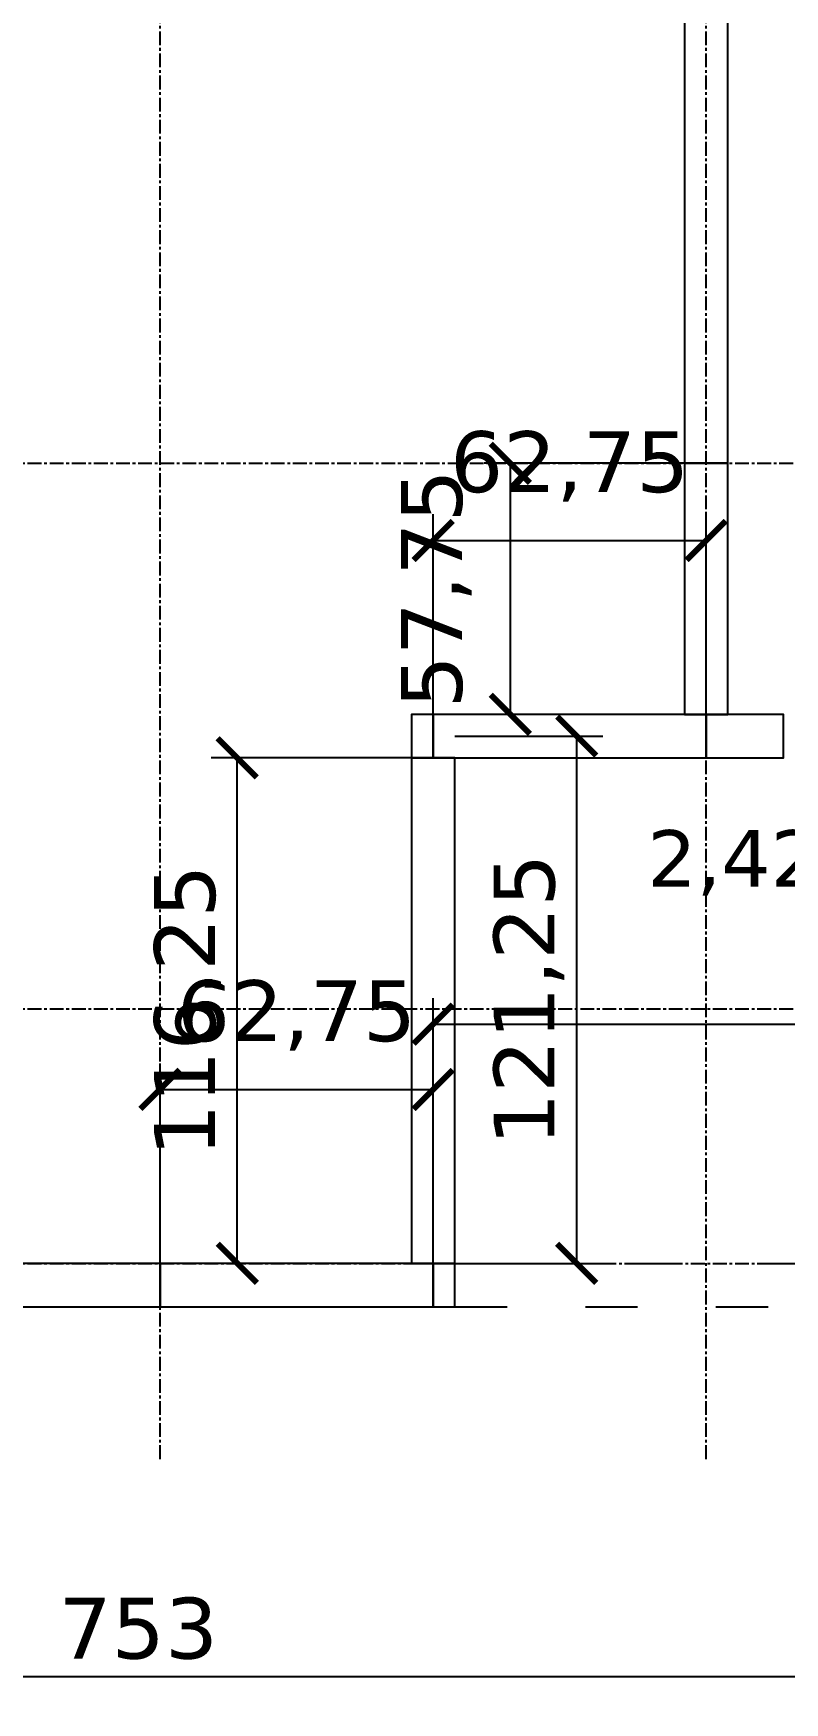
# Model space of a CAD drawing. Header units: centimetres. Extents: x -135 to 4099, y -1210 to 1044.
# Drawn here: x 352.4 to 525, y -91 to 292.8 of the extents above; entities that cross this region are included whole.
import ezdxf
from ezdxf.enums import TextEntityAlignment as Align

# ---------------------------------------------------------------- set-up
doc = ezdxf.new("R2010")
doc.units = ezdxf.units.CM
doc.linetypes.add('CENTER', pattern=[5.08, 3.175, -0.635, 0.635, -0.635])
doc.linetypes.add('VERANDA_KESIK', pattern=[30, 12, -18])
for name, color, linetype in [('AKS', 4, 'CENTER'), ('DIS_DUVAR_100', 30, 'Continuous'), ('IC_DUVAR_100', 30, 'Continuous'), ('KOSE_PROFIL_100', 8, 'Continuous'), ('ODA_ADLARI', 7, 'Continuous'), ('OLCULER', 7, 'Continuous'), ('OZEL_PANEL_OLCU_CM', 3, 'Continuous'), ('VERANDA_PROFIL_100', 1, 'VERANDA_KESIK')]:
    doc.layers.add(name, color=color, linetype=linetype)
doc.styles.add('PORTMAN', font='DejaVuSans.ttf')
doc.dimstyles.new('PORTMAN', dxfattribs={"dimtxt": 14, "dimasz": 9, "dimexe": 6, "dimexo": 5, "dimgap": 4, "dimtad": 1, "dimtxsty": 'PORTMAN', "dimblk": 'ARCHTICK', "dimcen": 2.5, "dimazin": 3, "dimtfac": 0.5, "dimtmove": 2, "dimatfit": 3})

# ---------------------------------------------------------------- blocks, each defined once
blk = doc.blocks.new('BOM_D06_627p5_DIS_DOLU')
blk.add_lwpolyline([(0, 0), (10, 0), (10, 62.75), (0, 62.75)], close=True)
blk = doc.blocks.new('BOM_D10_1255p0_DIS_K02_SOL')
blk.add_lwpolyline([(0, 0), (17.75, 0), (17.75, 10), (0, 10)], close=True)
blk = doc.blocks.new('BOM_D01_1255p0_DIS_DOLU')
blk.add_lwpolyline([(0, 0), (10, 0), (10, 125.5), (0, 125.5)], close=True)
blk = doc.blocks.new('BOM_D16_1162p5_DIS_DOLU')
blk.add_lwpolyline([(0, 0), (10, 0), (10, 116.25), (0, 116.25)], close=True)
blk = doc.blocks.new('BOM_I18_577p5_IC_DOLU')
blk.add_lwpolyline([(0, 0), (10, 0), (10, 57.75), (0, 57.75)], close=True)
blk = doc.blocks.new('BOM_I15_1255p0_IC_DOLU')
blk.add_lwpolyline([(0, 0), (10, 0), (10, 125.5), (0, 125.5)], close=True)
blk = doc.blocks.new('BOM_B02_DIS_KOSE_50x100')
blk.add_lwpolyline([(0, 0), (5, 0), (5, 10), (0, 10)], close=True)
blk = doc.blocks.new('BOM_V05_VERANDA_ON_3037p5')
at = {"lineweight": 25}
for p, q in [((10, 10), (293.75, 10)), ((0, 0), (303.75, 0))]:
    blk.add_line(p, q, dxfattribs=at)
blk = doc.blocks.new('_ARCHTICK')
at = {"color": 0, "linetype": 'BYBLOCK', "const_width": 0.15}
blk.add_lwpolyline([(-0.5, -0.5), (0.5, 0.5)], dxfattribs=at)

msp = doc.modelspace()

# ---------------------------------------------------------------- linework, layer by layer
at = {"layer": 'AKS'}
for p, q in [((381.5, -35), (381.5, 747)), ((507, -35), (507, 747)), ((-35, 194), (788, 194)), ((-35, 68.5), (788, 68.5)), ((-35, 10), (788, 10))]:
    msp.add_line(p, q, dxfattribs=at)

# ---------------------------------------------------------------- block references
at = {"layer": 'DIS_DUVAR_100'}
for name, p in [('BOM_D10_1255p0_DIS_K02_SOL', (507, 126.25)), ('BOM_D16_1162p5_DIS_DOLU', (439.25, 10))]:
    msp.add_blockref(name, p, dxfattribs=at)
at = {"layer": 'DIS_DUVAR_100', "rotation": 270}
for name, p in [('BOM_D06_627p5_DIS_DOLU', (444.25, 136.25)), ('BOM_D01_1255p0_DIS_DOLU', (256, 10)), ('BOM_D06_627p5_DIS_DOLU', (381.5, 10))]:
    msp.add_blockref(name, p, dxfattribs=at)
at = {"layer": 'IC_DUVAR_100'}
for name, p in [('BOM_I15_1255p0_IC_DOLU', (502, 194)), ('BOM_I18_577p5_IC_DOLU', (502, 136.25))]:
    msp.add_blockref(name, p, dxfattribs=at)
at = {"layer": 'KOSE_PROFIL_100'}
for p in [(439.25, 126.25), (444.25, 0)]:
    msp.add_blockref('BOM_B02_DIS_KOSE_50x100', p, dxfattribs=at)
at = {"layer": 'VERANDA_PROFIL_100'}
msp.add_blockref('BOM_V05_VERANDA_ON_3037p5', (449.25, 0), dxfattribs=at)

# ---------------------------------------------------------------- texts
at = {"layer": 'ODA_ADLARI', "style": 'PORTMAN'}
msp.add_text('2,42 x 0,97 aks modülü', height=13, dxfattribs=at).set_placement((598.625, 103.125), align=Align.MIDDLE_CENTER)

# ---------------------------------------------------------------- dimensions: what is measured, and where the dimension line sits
at = {"layer": 'OLCULER'}
msp.add_linear_dim(base=(477.25, 10), p1=(444.25, 10), p2=(444.25, 131.25), angle=90, dimstyle='PORTMAN', override={"dimtxt": 14, "dimasz": 9, "dimexe": 6, "dimexo": 5, "dimdec": 2, "dimzin": 8, "dimdsep": 44}, dxfattribs=at).render()
for base, p1, p2 in [((444.25, 65), (444.25, 10), (748, 10)), ((0, -85), (0, 0), (753, 0))]:
    msp.add_linear_dim(base=base, p1=p1, p2=p2, dimstyle='PORTMAN', override={"dimtxt": 14, "dimasz": 9, "dimexe": 6, "dimexo": 5, "dimdec": 2, "dimzin": 8, "dimdsep": 44}, dxfattribs=at).render()
at = {"layer": 'OZEL_PANEL_OLCU_CM'}
for base, p1, p2 in [((444.25, 176.25), (444.25, 126.25), (507, 126.25)), ((381.5, 50), (381.5, 0), (444.25, 0))]:
    msp.add_linear_dim(base=base, p1=p1, p2=p2, dimstyle='PORTMAN', override={"dimtxt": 14, "dimasz": 9, "dimexe": 6, "dimexo": 5, "dimdec": 2, "dimzin": 8, "dimdsep": 44}, dxfattribs=at).render()
for base, p1, p2 in [((462, 136.25), (512, 136.25), (512, 194)), ((399.25, 10), (449.25, 10), (449.25, 126.25))]:
    msp.add_linear_dim(base=base, p1=p1, p2=p2, angle=90, dimstyle='PORTMAN', override={"dimtxt": 14, "dimasz": 9, "dimexe": 6, "dimexo": 5, "dimdec": 2, "dimzin": 8, "dimdsep": 44}, dxfattribs=at).render()

doc.saveas('drawing.dxf')
